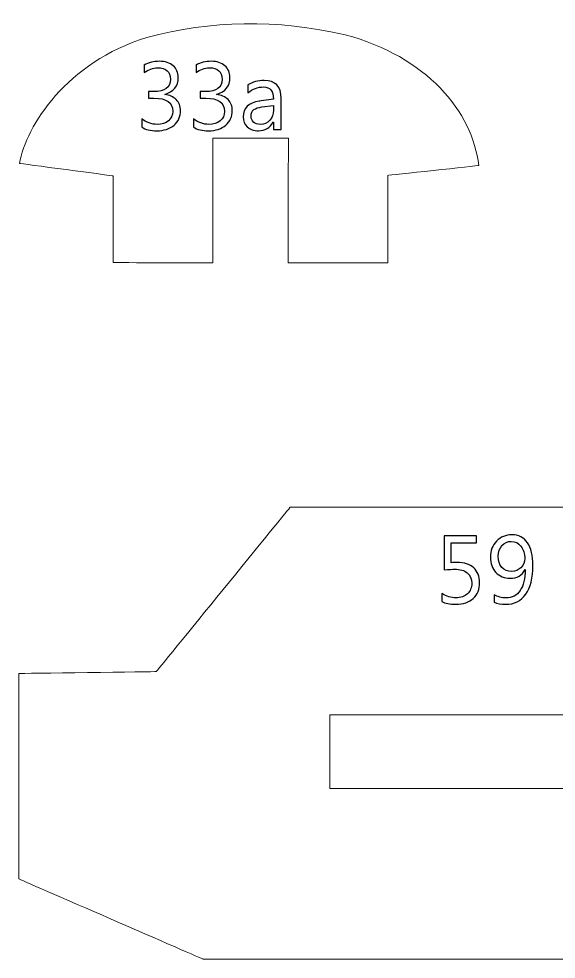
# Model space of a CAD drawing. Header units: centimetres. Extents: x -494 to 505, y -672 to 577.
# Drawn here: x -487.9 to -427.7, y -549.5 to -444.2 of the extents above; entities that cross this region are included whole.
import ezdxf

# ---------------------------------------------------------------- set-up
doc = ezdxf.new("R2010")
doc.units = ezdxf.units.CM
doc.header["$MEASUREMENT"] = 0
doc.layers.add('Camada 1', color=7, linetype='Continuous')
doc.layers.add('Camada 2', color=10, linetype='Continuous')

msp = doc.modelspace()

# ---------------------------------------------------------------- linework, layer by layer
at = {"layer": 'Camada 1', "lineweight": 9}
msp.add_lwpolyline([(-453.021446, -530.408896), (-403.99335, -530.408896), (-403.99335, -522.167104), (-453.021446, -522.167104), (-453.021446, -530.408896)], close=True, dxfattribs=at)
for points, knots in [([(-466.124798, -457.556616), (-466.124798, -457.556616), (-457.680822, -457.556616), (-457.680822, -457.556616), (-457.680822, -457.556616), (-457.680822, -457.556616), (-457.68641, -471.511884), (-457.68641, -471.511884), (-457.68641, -471.511884), (-457.68641, -471.511884), (-446.54343, -471.508836), (-446.54343, -471.508836), (-446.54343, -471.508836), (-446.54343, -471.508836), (-446.53581, -461.719422), (-446.53581, -461.719422), (-446.53581, -461.719422), (-446.53581, -461.719422), (-436.355236, -460.614014), (-436.355236, -460.614014), (-436.355236, -460.614014), (-437.007508, -454.582022), (-442.26734, -448.346068), (-451.297294, -445.97066), (-451.297294, -445.97066), (-459.005432, -444.17107), (-466.35416, -444.368682), (-473.527628, -446.259204), (-473.527628, -446.259204), (-482.521006, -449.020946), (-487.051604, -456.17003), (-487.816652, -460.372206), (-487.816652, -460.372206), (-487.816652, -460.372206), (-477.289114, -461.772762), (-477.289114, -461.772762), (-477.289114, -461.772762), (-477.289114, -461.772762), (-477.28759, -471.492072), (-477.28759, -471.492072), (-477.28759, -471.492072), (-477.28759, -471.492072), (-466.123782, -471.510868), (-466.123782, -471.510868), (-466.123782, -471.510868), (-466.123782, -471.510868), (-466.124798, -457.556616), (-466.124798, -457.556616)], [0, 0, 0, 0, 0.0769230769, 0.0769230769, 0.0769230769, 0.0769230869, 0.1538461538, 0.1538461538, 0.1538461538, 0.1538461638, 0.2307692308, 0.2307692308, 0.2307692308, 0.2307692408, 0.3076923077, 0.3076923077, 0.3076923077, 0.3076923177, 0.3846153846, 0.3846153846, 0.3846153846, 0.3846153946, 0.4615384615, 0.4615384615, 0.4615384615, 0.4615384715, 0.5384615385, 0.5384615385, 0.5384615385, 0.5384615485, 0.6153846154, 0.6153846154, 0.6153846154, 0.6153846254, 0.6923076923, 0.6923076923, 0.6923076923, 0.6923077023, 0.7692307692, 0.7692307692, 0.7692307692, 0.7692307792, 0.8461538462, 0.8461538462, 0.8461538462, 0.8461538562, 1, 1, 1, 1]), ([(-385.931918, -549.5417), (-385.931918, -549.5417), (-467.217506, -549.5417), (-467.217506, -549.5417), (-467.217506, -549.5417), (-467.217506, -549.5417), (-487.876342, -540.552132), (-487.876342, -540.552132), (-487.876342, -540.552132), (-487.876342, -540.552132), (-487.870754, -517.52754), (-487.870754, -517.52754), (-487.870754, -517.52754), (-487.870754, -517.52754), (-472.475814, -517.320276), (-472.475814, -517.320276), (-472.475814, -517.320276), (-472.475814, -517.320276), (-457.466954, -498.891052), (-457.466954, -498.891052), (-457.466954, -498.891052), (-457.466954, -498.891052), (-385.931918, -498.891052), (-385.931918, -498.891052), (-385.931918, -498.891052), (-385.931918, -498.891052), (-385.931918, -549.5417), (-385.931918, -549.5417)], [0, 0, 0, 0, 0.125, 0.125, 0.125, 0.12500001, 0.25, 0.25, 0.25, 0.25000001, 0.375, 0.375, 0.375, 0.37500001, 0.5, 0.5, 0.5, 0.50000001, 0.625, 0.625, 0.625, 0.62500001, 0.75, 0.75, 0.75, 0.75000001, 1, 1, 1, 1])]:
    msp.add_open_spline(points, degree=3, knots=knots, dxfattribs=at)
at = {"layer": 'Camada 2'}
for points, knots in [([(-474.11132, -456.308206), (-474.11132, -456.308206), (-474.11132, -455.383646), (-474.11132, -455.383646), (-474.11132, -455.383646), (-473.59697, -455.792078), (-473.014548, -455.996548), (-472.367356, -455.996548), (-472.367356, -455.996548), (-471.84056, -455.996548), (-471.421206, -455.865738), (-471.107516, -455.602086), (-471.107516, -455.602086), (-470.79408, -455.338688), (-470.638124, -454.98385), (-470.638124, -454.53935), (-470.638124, -454.53935), (-470.638124, -453.55383), (-471.336878, -453.060816), (-472.733116, -453.060816), (-472.733116, -453.060816), (-472.733116, -453.060816), (-473.358464, -453.060816), (-473.358464, -453.060816), (-473.358464, -453.060816), (-473.358464, -453.060816), (-473.358464, -452.329804), (-473.358464, -452.329804), (-473.358464, -452.329804), (-473.358464, -452.329804), (-472.763596, -452.329804), (-472.763596, -452.329804), (-472.763596, -452.329804), (-471.51798, -452.329804), (-470.896188, -451.86727), (-470.896188, -450.944488), (-470.896188, -450.944488), (-470.896188, -450.089524), (-471.371168, -449.663058), (-472.320874, -449.663058), (-472.320874, -449.663058), (-472.851226, -449.663058), (-473.351352, -449.842128), (-473.820998, -450.200776), (-473.820998, -450.200776), (-473.820998, -450.200776), (-473.820998, -449.362068), (-473.820998, -449.362068), (-473.820998, -449.362068), (-473.337128, -449.075302), (-472.765374, -448.931792), (-472.107514, -448.931792), (-472.107514, -448.931792), (-471.473276, -448.931792), (-470.966038, -449.100194), (-470.584276, -449.435474), (-470.584276, -449.435474), (-470.204292, -449.772278), (-470.0143, -450.202554), (-470.0143, -450.727572), (-470.0143, -450.727572), (-470.0143, -451.71868), (-470.517982, -452.356728), (-471.52687, -452.639684), (-471.52687, -452.639684), (-471.52687, -452.639684), (-471.52687, -452.661274), (-471.52687, -452.661274), (-471.52687, -452.661274), (-470.98585, -452.713344), (-470.555574, -452.903336), (-470.23655, -453.23125), (-470.23655, -453.23125), (-469.915748, -453.559164), (-469.756236, -453.96785), (-469.756236, -454.457054), (-469.756236, -454.457054), (-469.756236, -455.134472), (-469.998298, -455.679302), (-470.483946, -456.0951), (-470.483946, -456.0951), (-470.969594, -456.50912), (-471.60942, -456.716892), (-472.403424, -456.716892), (-472.403424, -456.716892), (-473.118434, -456.716892), (-473.688156, -456.580748), (-474.11132, -456.308206)], [0, 0, 0, 0, 0.0434782609, 0.0434782609, 0.0434782609, 0.0434782709, 0.0869565217, 0.0869565217, 0.0869565217, 0.0869565317, 0.1304347826, 0.1304347826, 0.1304347826, 0.1304347926, 0.1739130435, 0.1739130435, 0.1739130435, 0.1739130535, 0.2173913043, 0.2173913043, 0.2173913043, 0.2173913143, 0.2608695652, 0.2608695652, 0.2608695652, 0.2608695752, 0.3043478261, 0.3043478261, 0.3043478261, 0.3043478361, 0.347826087, 0.347826087, 0.347826087, 0.347826097, 0.3913043478, 0.3913043478, 0.3913043478, 0.3913043578, 0.4347826087, 0.4347826087, 0.4347826087, 0.4347826187, 0.4782608696, 0.4782608696, 0.4782608696, 0.4782608796, 0.5217391304, 0.5217391304, 0.5217391304, 0.5217391404, 0.5652173913, 0.5652173913, 0.5652173913, 0.5652174013, 0.6086956522, 0.6086956522, 0.6086956522, 0.6086956622, 0.652173913, 0.652173913, 0.652173913, 0.652173923, 0.6956521739, 0.6956521739, 0.6956521739, 0.6956521839, 0.7391304348, 0.7391304348, 0.7391304348, 0.7391304448, 0.7826086957, 0.7826086957, 0.7826086957, 0.7826087057, 0.8260869565, 0.8260869565, 0.8260869565, 0.8260869665, 0.8695652174, 0.8695652174, 0.8695652174, 0.8695652274, 0.9130434783, 0.9130434783, 0.9130434783, 0.9130434883, 1, 1, 1, 1]), ([(-468.315548, -456.308206), (-468.315548, -456.308206), (-468.315548, -455.383646), (-468.315548, -455.383646), (-468.315548, -455.383646), (-467.801198, -455.792078), (-467.218776, -455.996548), (-466.571584, -455.996548), (-466.571584, -455.996548), (-466.044788, -455.996548), (-465.625434, -455.865738), (-465.311744, -455.602086), (-465.311744, -455.602086), (-464.998308, -455.338688), (-464.842352, -454.98385), (-464.842352, -454.53935), (-464.842352, -454.53935), (-464.842352, -453.55383), (-465.541106, -453.060816), (-466.937344, -453.060816), (-466.937344, -453.060816), (-466.937344, -453.060816), (-467.562692, -453.060816), (-467.562692, -453.060816), (-467.562692, -453.060816), (-467.562692, -453.060816), (-467.562692, -452.329804), (-467.562692, -452.329804), (-467.562692, -452.329804), (-467.562692, -452.329804), (-466.967824, -452.329804), (-466.967824, -452.329804), (-466.967824, -452.329804), (-465.722208, -452.329804), (-465.100416, -451.86727), (-465.100416, -450.944488), (-465.100416, -450.944488), (-465.100416, -450.089524), (-465.575396, -449.663058), (-466.525102, -449.663058), (-466.525102, -449.663058), (-467.055454, -449.663058), (-467.55558, -449.842128), (-468.025226, -450.200776), (-468.025226, -450.200776), (-468.025226, -450.200776), (-468.025226, -449.362068), (-468.025226, -449.362068), (-468.025226, -449.362068), (-467.541356, -449.075302), (-466.969602, -448.931792), (-466.311742, -448.931792), (-466.311742, -448.931792), (-465.677504, -448.931792), (-465.170266, -449.100194), (-464.788504, -449.435474), (-464.788504, -449.435474), (-464.40852, -449.772278), (-464.218528, -450.202554), (-464.218528, -450.727572), (-464.218528, -450.727572), (-464.218528, -451.71868), (-464.72221, -452.356728), (-465.731098, -452.639684), (-465.731098, -452.639684), (-465.731098, -452.639684), (-465.731098, -452.661274), (-465.731098, -452.661274), (-465.731098, -452.661274), (-465.190078, -452.713344), (-464.759802, -452.903336), (-464.440778, -453.23125), (-464.440778, -453.23125), (-464.119976, -453.559164), (-463.960464, -453.96785), (-463.960464, -454.457054), (-463.960464, -454.457054), (-463.960464, -455.134472), (-464.202526, -455.679302), (-464.688174, -456.0951), (-464.688174, -456.0951), (-465.173822, -456.50912), (-465.813648, -456.716892), (-466.607652, -456.716892), (-466.607652, -456.716892), (-467.322662, -456.716892), (-467.892384, -456.580748), (-468.315548, -456.308206)], [0, 0, 0, 0, 0.0434782609, 0.0434782609, 0.0434782609, 0.0434782709, 0.0869565217, 0.0869565217, 0.0869565217, 0.0869565317, 0.1304347826, 0.1304347826, 0.1304347826, 0.1304347926, 0.1739130435, 0.1739130435, 0.1739130435, 0.1739130535, 0.2173913043, 0.2173913043, 0.2173913043, 0.2173913143, 0.2608695652, 0.2608695652, 0.2608695652, 0.2608695752, 0.3043478261, 0.3043478261, 0.3043478261, 0.3043478361, 0.347826087, 0.347826087, 0.347826087, 0.347826097, 0.3913043478, 0.3913043478, 0.3913043478, 0.3913043578, 0.4347826087, 0.4347826087, 0.4347826087, 0.4347826187, 0.4782608696, 0.4782608696, 0.4782608696, 0.4782608796, 0.5217391304, 0.5217391304, 0.5217391304, 0.5217391404, 0.5652173913, 0.5652173913, 0.5652173913, 0.5652174013, 0.6086956522, 0.6086956522, 0.6086956522, 0.6086956622, 0.652173913, 0.652173913, 0.652173913, 0.652173923, 0.6956521739, 0.6956521739, 0.6956521739, 0.6956521839, 0.7391304348, 0.7391304348, 0.7391304348, 0.7391304448, 0.7826086957, 0.7826086957, 0.7826086957, 0.7826087057, 0.8260869565, 0.8260869565, 0.8260869565, 0.8260869665, 0.8695652174, 0.8695652174, 0.8695652174, 0.8695652274, 0.9130434783, 0.9130434783, 0.9130434783, 0.9130434883, 1, 1, 1, 1]), ([(-458.487272, -456.58786), (-458.487272, -456.58786), (-459.34757, -456.58786), (-459.34757, -456.58786), (-459.34757, -456.58786), (-459.34757, -456.58786), (-459.34757, -455.747374), (-459.34757, -455.747374), (-459.34757, -455.747374), (-459.34757, -455.747374), (-459.36916, -455.747374), (-459.36916, -455.747374), (-459.36916, -455.747374), (-459.743556, -456.394312), (-460.29372, -456.716892), (-461.023208, -456.716892), (-461.023208, -456.716892), (-461.559148, -456.716892), (-461.978502, -456.575414), (-462.28127, -456.290426), (-462.28127, -456.290426), (-462.584292, -456.007216), (-462.73466, -455.630788), (-462.73466, -455.161396), (-462.73466, -455.161396), (-462.73466, -454.15581), (-462.143348, -453.569832), (-460.96047, -453.404986), (-460.96047, -453.404986), (-460.96047, -453.404986), (-459.34757, -453.17918), (-459.34757, -453.17918), (-459.34757, -453.17918), (-459.34757, -452.261732), (-459.716886, -451.802754), (-460.45501, -451.802754), (-460.45501, -451.802754), (-461.102202, -451.802754), (-461.686402, -452.025004), (-462.207864, -452.469504), (-462.207864, -452.469504), (-462.207864, -452.469504), (-462.207864, -451.58787), (-462.207864, -451.58787), (-462.207864, -451.58787), (-461.67929, -451.250812), (-461.071722, -451.08241), (-460.381604, -451.08241), (-460.381604, -451.08241), (-459.118208, -451.08241), (-458.487272, -451.750938), (-458.487272, -453.089518), (-458.487272, -453.089518), (-458.487272, -453.089518), (-458.487272, -456.58786), (-458.487272, -456.58786)], [0, 0, 0, 0, 0.0666666667, 0.0666666667, 0.0666666667, 0.0666666767, 0.1333333333, 0.1333333333, 0.1333333333, 0.1333333433, 0.2, 0.2, 0.2, 0.20000001, 0.2666666667, 0.2666666667, 0.2666666667, 0.2666666767, 0.3333333333, 0.3333333333, 0.3333333333, 0.3333333433, 0.4, 0.4, 0.4, 0.40000001, 0.4666666667, 0.4666666667, 0.4666666667, 0.4666666767, 0.5333333333, 0.5333333333, 0.5333333333, 0.5333333433, 0.6, 0.6, 0.6, 0.60000001, 0.6666666667, 0.6666666667, 0.6666666667, 0.6666666767, 0.7333333333, 0.7333333333, 0.7333333333, 0.7333333433, 0.8, 0.8, 0.8, 0.80000001, 0.8666666667, 0.8666666667, 0.8666666667, 0.8666666767, 1, 1, 1, 1]), ([(-459.34757, -453.867266), (-459.34757, -453.867266), (-460.645002, -454.04659), (-460.645002, -454.04659), (-460.645002, -454.04659), (-461.044798, -454.102216), (-461.345788, -454.202546), (-461.548226, -454.344024), (-461.548226, -454.344024), (-461.750918, -454.487534), (-461.853026, -454.738486), (-461.853026, -455.100436), (-461.853026, -455.100436), (-461.853026, -455.363834), (-461.759808, -455.578972), (-461.571594, -455.745596), (-461.571594, -455.745596), (-461.385158, -455.91222), (-461.13446, -455.996548), (-460.824326, -455.996548), (-460.824326, -455.996548), (-460.396082, -455.996548), (-460.043022, -455.845926), (-459.765146, -455.546714), (-459.765146, -455.546714), (-459.48727, -455.24547), (-459.34757, -454.86574), (-459.34757, -454.404984), (-459.34757, -454.404984), (-459.34757, -454.404984), (-459.34757, -453.867266), (-459.34757, -453.867266)], [0, 0, 0, 0, 0.1111111111, 0.1111111111, 0.1111111111, 0.1111111211, 0.2222222222, 0.2222222222, 0.2222222222, 0.2222222322, 0.3333333333, 0.3333333333, 0.3333333333, 0.3333333433, 0.4444444444, 0.4444444444, 0.4444444444, 0.4444444544, 0.5555555556, 0.5555555556, 0.5555555556, 0.5555555656, 0.6666666667, 0.6666666667, 0.6666666667, 0.6666666767, 0.7777777778, 0.7777777778, 0.7777777778, 0.7777777878, 1, 1, 1, 1]), ([(-440.477148, -509.466088), (-440.477148, -509.466088), (-440.477148, -508.552196), (-440.477148, -508.552196), (-440.477148, -508.552196), (-439.962798, -508.889), (-439.439558, -509.057656), (-438.907428, -509.057656), (-438.907428, -509.057656), (-438.375044, -509.057656), (-437.9468, -508.907034), (-437.620664, -508.606044), (-437.620664, -508.606044), (-437.296052, -508.306578), (-437.132984, -507.907036), (-437.132984, -507.410466), (-437.132984, -507.410466), (-437.132984, -506.917706), (-437.299862, -506.532388), (-437.631332, -506.256544), (-437.631332, -506.256544), (-437.96458, -505.980446), (-438.43956, -505.842524), (-439.059574, -505.842524), (-439.059574, -505.842524), (-439.269378, -505.842524), (-439.663586, -505.86386), (-440.240674, -505.905262), (-440.240674, -505.905262), (-440.240674, -505.905262), (-440.240674, -502.121932), (-440.240674, -502.121932), (-440.240674, -502.121932), (-440.240674, -502.121932), (-436.59552, -502.121932), (-436.59552, -502.121932), (-436.59552, -502.121932), (-436.59552, -502.121932), (-436.59552, -502.896124), (-436.59552, -502.896124), (-436.59552, -502.896124), (-436.59552, -502.896124), (-439.423556, -502.896124), (-439.423556, -502.896124), (-439.423556, -502.896124), (-439.423556, -502.896124), (-439.423556, -505.111258), (-439.423556, -505.111258), (-439.423556, -505.111258), (-439.192162, -505.097034), (-438.979056, -505.089668), (-438.781952, -505.089668), (-438.781952, -505.089668), (-437.97728, -505.089668), (-437.353456, -505.29236), (-436.912766, -505.695458), (-436.912766, -505.695458), (-436.471822, -506.09881), (-436.25135, -506.65253), (-436.25135, -507.355094), (-436.25135, -507.355094), (-436.25135, -508.08255), (-436.487824, -508.668782), (-436.962804, -509.11125), (-436.962804, -509.11125), (-437.437784, -509.55575), (-438.090056, -509.778), (-438.916318, -509.778), (-438.916318, -509.778), (-439.613294, -509.778), (-440.133232, -509.674114), (-440.477148, -509.466088)], [0, 0, 0, 0, 0.0526315789, 0.0526315789, 0.0526315789, 0.0526315889, 0.1052631579, 0.1052631579, 0.1052631579, 0.1052631679, 0.1578947368, 0.1578947368, 0.1578947368, 0.1578947468, 0.2105263158, 0.2105263158, 0.2105263158, 0.2105263258, 0.2631578947, 0.2631578947, 0.2631578947, 0.2631579047, 0.3157894737, 0.3157894737, 0.3157894737, 0.3157894837, 0.3684210526, 0.3684210526, 0.3684210526, 0.3684210626, 0.4210526316, 0.4210526316, 0.4210526316, 0.4210526416, 0.4736842105, 0.4736842105, 0.4736842105, 0.4736842205, 0.5263157895, 0.5263157895, 0.5263157895, 0.5263157995, 0.5789473684, 0.5789473684, 0.5789473684, 0.5789473784, 0.6315789474, 0.6315789474, 0.6315789474, 0.6315789574, 0.6842105263, 0.6842105263, 0.6842105263, 0.6842105363, 0.7368421053, 0.7368421053, 0.7368421053, 0.7368421153, 0.7894736842, 0.7894736842, 0.7894736842, 0.7894736942, 0.8421052632, 0.8421052632, 0.8421052632, 0.8421052732, 0.8947368421, 0.8947368421, 0.8947368421, 0.8947368521, 1, 1, 1, 1]), ([(-434.63845, -509.527048), (-434.63845, -509.527048), (-434.63845, -508.70104), (-434.63845, -508.70104), (-434.63845, -508.70104), (-434.219096, -508.939292), (-433.774596, -509.057656), (-433.305204, -509.057656), (-433.305204, -509.057656), (-432.623976, -509.057656), (-432.091846, -508.781558), (-431.71364, -508.231394), (-431.71364, -508.231394), (-431.333656, -507.68123), (-431.143664, -506.898148), (-431.143664, -505.88545), (-431.143664, -505.88545), (-431.15103, -505.889006), (-431.158142, -505.889006), (-431.165254, -505.88545), (-431.165254, -505.88545), (-431.486056, -506.53061), (-432.046888, -506.85319), (-432.84267, -506.85319), (-432.84267, -506.85319), (-433.48783, -506.85319), (-434.01488, -506.634496), (-434.428646, -506.197362), (-434.428646, -506.197362), (-434.840888, -505.759974), (-435.047136, -505.195586), (-435.047136, -504.507246), (-435.047136, -504.507246), (-435.047136, -503.772424), (-434.82133, -503.168666), (-434.36794, -502.69902), (-434.36794, -502.69902), (-433.914296, -502.227596), (-433.33543, -501.9929), (-432.627532, -501.9929), (-432.627532, -501.9929), (-431.887376, -501.9929), (-431.308764, -502.286778), (-430.894744, -502.87301), (-430.894744, -502.87301), (-430.480724, -503.458988), (-430.272698, -504.313698), (-430.272698, -505.433838), (-430.272698, -505.433838), (-430.272698, -506.824488), (-430.541684, -507.896368), (-431.080926, -508.64897), (-431.080926, -508.64897), (-431.618644, -509.401572), (-432.36769, -509.778), (-433.32654, -509.778), (-433.32654, -509.778), (-433.830222, -509.778), (-434.267356, -509.693672), (-434.63845, -509.527048)], [0, 0, 0, 0, 0.0625, 0.0625, 0.0625, 0.06250001, 0.125, 0.125, 0.125, 0.12500001, 0.1875, 0.1875, 0.1875, 0.18750001, 0.25, 0.25, 0.25, 0.25000001, 0.3125, 0.3125, 0.3125, 0.31250001, 0.375, 0.375, 0.375, 0.37500001, 0.4375, 0.4375, 0.4375, 0.43750001, 0.5, 0.5, 0.5, 0.50000001, 0.5625, 0.5625, 0.5625, 0.56250001, 0.625, 0.625, 0.625, 0.62500001, 0.6875, 0.6875, 0.6875, 0.68750001, 0.75, 0.75, 0.75, 0.75000001, 0.8125, 0.8125, 0.8125, 0.81250001, 0.875, 0.875, 0.875, 0.87500001, 1, 1, 1, 1]), ([(-432.708304, -502.724166), (-433.124102, -502.724166), (-433.47005, -502.880122), (-433.747672, -503.193558), (-433.747672, -503.193558), (-434.025548, -503.507248), (-434.165248, -503.905266), (-434.165248, -504.389136), (-434.165248, -504.389136), (-434.165248, -504.91771), (-434.029104, -505.333508), (-433.756816, -505.636276), (-433.756816, -505.636276), (-433.484274, -505.939298), (-433.115212, -506.089666), (-432.649122, -506.089666), (-432.649122, -506.089666), (-432.244246, -506.089666), (-431.901854, -505.951744), (-431.620422, -505.6759), (-431.620422, -505.6759), (-431.33899, -505.398024), (-431.197512, -505.060966), (-431.197512, -504.661424), (-431.197512, -504.661424), (-431.197512, -504.091448), (-431.337212, -503.625612), (-431.616866, -503.26544), (-431.616866, -503.26544), (-431.89652, -502.905268), (-432.260248, -502.724166), (-432.708304, -502.724166)], [0, 0, 0, 0, 0.1111111111, 0.1111111111, 0.1111111111, 0.1111111211, 0.2222222222, 0.2222222222, 0.2222222222, 0.2222222322, 0.3333333333, 0.3333333333, 0.3333333333, 0.3333333433, 0.4444444444, 0.4444444444, 0.4444444444, 0.4444444544, 0.5555555556, 0.5555555556, 0.5555555556, 0.5555555656, 0.6666666667, 0.6666666667, 0.6666666667, 0.6666666767, 0.7777777778, 0.7777777778, 0.7777777778, 0.7777777878, 1, 1, 1, 1])]:
    msp.add_open_spline(points, degree=3, knots=knots, dxfattribs=at)
at = {"layer": 'Camada 2', "lineweight": 9}
for points, knots in [([(-474.11132, -456.308206), (-474.11132, -456.308206), (-474.11132, -455.383646), (-474.11132, -455.383646), (-474.11132, -455.383646), (-473.59697, -455.792078), (-473.014548, -455.996548), (-472.367356, -455.996548), (-472.367356, -455.996548), (-471.84056, -455.996548), (-471.421206, -455.865738), (-471.107516, -455.602086), (-471.107516, -455.602086), (-470.79408, -455.338688), (-470.638124, -454.98385), (-470.638124, -454.53935), (-470.638124, -454.53935), (-470.638124, -453.55383), (-471.336878, -453.060816), (-472.733116, -453.060816), (-472.733116, -453.060816), (-472.733116, -453.060816), (-473.358464, -453.060816), (-473.358464, -453.060816), (-473.358464, -453.060816), (-473.358464, -453.060816), (-473.358464, -452.329804), (-473.358464, -452.329804), (-473.358464, -452.329804), (-473.358464, -452.329804), (-472.763596, -452.329804), (-472.763596, -452.329804), (-472.763596, -452.329804), (-471.51798, -452.329804), (-470.896188, -451.86727), (-470.896188, -450.944488), (-470.896188, -450.944488), (-470.896188, -450.089524), (-471.371168, -449.663058), (-472.320874, -449.663058), (-472.320874, -449.663058), (-472.851226, -449.663058), (-473.351352, -449.842128), (-473.820998, -450.200776), (-473.820998, -450.200776), (-473.820998, -450.200776), (-473.820998, -449.362068), (-473.820998, -449.362068), (-473.820998, -449.362068), (-473.337128, -449.075302), (-472.765374, -448.931792), (-472.107514, -448.931792), (-472.107514, -448.931792), (-471.473276, -448.931792), (-470.966038, -449.100194), (-470.584276, -449.435474), (-470.584276, -449.435474), (-470.204292, -449.772278), (-470.0143, -450.202554), (-470.0143, -450.727572), (-470.0143, -450.727572), (-470.0143, -451.71868), (-470.517982, -452.356728), (-471.52687, -452.639684), (-471.52687, -452.639684), (-471.52687, -452.639684), (-471.52687, -452.661274), (-471.52687, -452.661274), (-471.52687, -452.661274), (-470.98585, -452.713344), (-470.555574, -452.903336), (-470.23655, -453.23125), (-470.23655, -453.23125), (-469.915748, -453.559164), (-469.756236, -453.96785), (-469.756236, -454.457054), (-469.756236, -454.457054), (-469.756236, -455.134472), (-469.998298, -455.679302), (-470.483946, -456.0951), (-470.483946, -456.0951), (-470.969594, -456.50912), (-471.60942, -456.716892), (-472.403424, -456.716892), (-472.403424, -456.716892), (-473.118434, -456.716892), (-473.688156, -456.580748), (-474.11132, -456.308206)], [0, 0, 0, 0, 0.0434782609, 0.0434782609, 0.0434782609, 0.0434782709, 0.0869565217, 0.0869565217, 0.0869565217, 0.0869565317, 0.1304347826, 0.1304347826, 0.1304347826, 0.1304347926, 0.1739130435, 0.1739130435, 0.1739130435, 0.1739130535, 0.2173913043, 0.2173913043, 0.2173913043, 0.2173913143, 0.2608695652, 0.2608695652, 0.2608695652, 0.2608695752, 0.3043478261, 0.3043478261, 0.3043478261, 0.3043478361, 0.347826087, 0.347826087, 0.347826087, 0.347826097, 0.3913043478, 0.3913043478, 0.3913043478, 0.3913043578, 0.4347826087, 0.4347826087, 0.4347826087, 0.4347826187, 0.4782608696, 0.4782608696, 0.4782608696, 0.4782608796, 0.5217391304, 0.5217391304, 0.5217391304, 0.5217391404, 0.5652173913, 0.5652173913, 0.5652173913, 0.5652174013, 0.6086956522, 0.6086956522, 0.6086956522, 0.6086956622, 0.652173913, 0.652173913, 0.652173913, 0.652173923, 0.6956521739, 0.6956521739, 0.6956521739, 0.6956521839, 0.7391304348, 0.7391304348, 0.7391304348, 0.7391304448, 0.7826086957, 0.7826086957, 0.7826086957, 0.7826087057, 0.8260869565, 0.8260869565, 0.8260869565, 0.8260869665, 0.8695652174, 0.8695652174, 0.8695652174, 0.8695652274, 0.9130434783, 0.9130434783, 0.9130434783, 0.9130434883, 1, 1, 1, 1]), ([(-468.315548, -456.308206), (-468.315548, -456.308206), (-468.315548, -455.383646), (-468.315548, -455.383646), (-468.315548, -455.383646), (-467.801198, -455.792078), (-467.218776, -455.996548), (-466.571584, -455.996548), (-466.571584, -455.996548), (-466.044788, -455.996548), (-465.625434, -455.865738), (-465.311744, -455.602086), (-465.311744, -455.602086), (-464.998308, -455.338688), (-464.842352, -454.98385), (-464.842352, -454.53935), (-464.842352, -454.53935), (-464.842352, -453.55383), (-465.541106, -453.060816), (-466.937344, -453.060816), (-466.937344, -453.060816), (-466.937344, -453.060816), (-467.562692, -453.060816), (-467.562692, -453.060816), (-467.562692, -453.060816), (-467.562692, -453.060816), (-467.562692, -452.329804), (-467.562692, -452.329804), (-467.562692, -452.329804), (-467.562692, -452.329804), (-466.967824, -452.329804), (-466.967824, -452.329804), (-466.967824, -452.329804), (-465.722208, -452.329804), (-465.100416, -451.86727), (-465.100416, -450.944488), (-465.100416, -450.944488), (-465.100416, -450.089524), (-465.575396, -449.663058), (-466.525102, -449.663058), (-466.525102, -449.663058), (-467.055454, -449.663058), (-467.55558, -449.842128), (-468.025226, -450.200776), (-468.025226, -450.200776), (-468.025226, -450.200776), (-468.025226, -449.362068), (-468.025226, -449.362068), (-468.025226, -449.362068), (-467.541356, -449.075302), (-466.969602, -448.931792), (-466.311742, -448.931792), (-466.311742, -448.931792), (-465.677504, -448.931792), (-465.170266, -449.100194), (-464.788504, -449.435474), (-464.788504, -449.435474), (-464.40852, -449.772278), (-464.218528, -450.202554), (-464.218528, -450.727572), (-464.218528, -450.727572), (-464.218528, -451.71868), (-464.72221, -452.356728), (-465.731098, -452.639684), (-465.731098, -452.639684), (-465.731098, -452.639684), (-465.731098, -452.661274), (-465.731098, -452.661274), (-465.731098, -452.661274), (-465.190078, -452.713344), (-464.759802, -452.903336), (-464.440778, -453.23125), (-464.440778, -453.23125), (-464.119976, -453.559164), (-463.960464, -453.96785), (-463.960464, -454.457054), (-463.960464, -454.457054), (-463.960464, -455.134472), (-464.202526, -455.679302), (-464.688174, -456.0951), (-464.688174, -456.0951), (-465.173822, -456.50912), (-465.813648, -456.716892), (-466.607652, -456.716892), (-466.607652, -456.716892), (-467.322662, -456.716892), (-467.892384, -456.580748), (-468.315548, -456.308206)], [0, 0, 0, 0, 0.0434782609, 0.0434782609, 0.0434782609, 0.0434782709, 0.0869565217, 0.0869565217, 0.0869565217, 0.0869565317, 0.1304347826, 0.1304347826, 0.1304347826, 0.1304347926, 0.1739130435, 0.1739130435, 0.1739130435, 0.1739130535, 0.2173913043, 0.2173913043, 0.2173913043, 0.2173913143, 0.2608695652, 0.2608695652, 0.2608695652, 0.2608695752, 0.3043478261, 0.3043478261, 0.3043478261, 0.3043478361, 0.347826087, 0.347826087, 0.347826087, 0.347826097, 0.3913043478, 0.3913043478, 0.3913043478, 0.3913043578, 0.4347826087, 0.4347826087, 0.4347826087, 0.4347826187, 0.4782608696, 0.4782608696, 0.4782608696, 0.4782608796, 0.5217391304, 0.5217391304, 0.5217391304, 0.5217391404, 0.5652173913, 0.5652173913, 0.5652173913, 0.5652174013, 0.6086956522, 0.6086956522, 0.6086956522, 0.6086956622, 0.652173913, 0.652173913, 0.652173913, 0.652173923, 0.6956521739, 0.6956521739, 0.6956521739, 0.6956521839, 0.7391304348, 0.7391304348, 0.7391304348, 0.7391304448, 0.7826086957, 0.7826086957, 0.7826086957, 0.7826087057, 0.8260869565, 0.8260869565, 0.8260869565, 0.8260869665, 0.8695652174, 0.8695652174, 0.8695652174, 0.8695652274, 0.9130434783, 0.9130434783, 0.9130434783, 0.9130434883, 1, 1, 1, 1]), ([(-458.487272, -456.58786), (-458.487272, -456.58786), (-459.34757, -456.58786), (-459.34757, -456.58786), (-459.34757, -456.58786), (-459.34757, -456.58786), (-459.34757, -455.747374), (-459.34757, -455.747374), (-459.34757, -455.747374), (-459.34757, -455.747374), (-459.36916, -455.747374), (-459.36916, -455.747374), (-459.36916, -455.747374), (-459.743556, -456.394312), (-460.29372, -456.716892), (-461.023208, -456.716892), (-461.023208, -456.716892), (-461.559148, -456.716892), (-461.978502, -456.575414), (-462.28127, -456.290426), (-462.28127, -456.290426), (-462.584292, -456.007216), (-462.73466, -455.630788), (-462.73466, -455.161396), (-462.73466, -455.161396), (-462.73466, -454.15581), (-462.143348, -453.569832), (-460.96047, -453.404986), (-460.96047, -453.404986), (-460.96047, -453.404986), (-459.34757, -453.17918), (-459.34757, -453.17918), (-459.34757, -453.17918), (-459.34757, -452.261732), (-459.716886, -451.802754), (-460.45501, -451.802754), (-460.45501, -451.802754), (-461.102202, -451.802754), (-461.686402, -452.025004), (-462.207864, -452.469504), (-462.207864, -452.469504), (-462.207864, -452.469504), (-462.207864, -451.58787), (-462.207864, -451.58787), (-462.207864, -451.58787), (-461.67929, -451.250812), (-461.071722, -451.08241), (-460.381604, -451.08241), (-460.381604, -451.08241), (-459.118208, -451.08241), (-458.487272, -451.750938), (-458.487272, -453.089518), (-458.487272, -453.089518), (-458.487272, -453.089518), (-458.487272, -456.58786), (-458.487272, -456.58786)], [0, 0, 0, 0, 0.0666666667, 0.0666666667, 0.0666666667, 0.0666666767, 0.1333333333, 0.1333333333, 0.1333333333, 0.1333333433, 0.2, 0.2, 0.2, 0.20000001, 0.2666666667, 0.2666666667, 0.2666666667, 0.2666666767, 0.3333333333, 0.3333333333, 0.3333333333, 0.3333333433, 0.4, 0.4, 0.4, 0.40000001, 0.4666666667, 0.4666666667, 0.4666666667, 0.4666666767, 0.5333333333, 0.5333333333, 0.5333333333, 0.5333333433, 0.6, 0.6, 0.6, 0.60000001, 0.6666666667, 0.6666666667, 0.6666666667, 0.6666666767, 0.7333333333, 0.7333333333, 0.7333333333, 0.7333333433, 0.8, 0.8, 0.8, 0.80000001, 0.8666666667, 0.8666666667, 0.8666666667, 0.8666666767, 1, 1, 1, 1]), ([(-459.34757, -453.867266), (-459.34757, -453.867266), (-460.645002, -454.04659), (-460.645002, -454.04659), (-460.645002, -454.04659), (-461.044798, -454.102216), (-461.345788, -454.202546), (-461.548226, -454.344024), (-461.548226, -454.344024), (-461.750918, -454.487534), (-461.853026, -454.738486), (-461.853026, -455.100436), (-461.853026, -455.100436), (-461.853026, -455.363834), (-461.759808, -455.578972), (-461.571594, -455.745596), (-461.571594, -455.745596), (-461.385158, -455.91222), (-461.13446, -455.996548), (-460.824326, -455.996548), (-460.824326, -455.996548), (-460.396082, -455.996548), (-460.043022, -455.845926), (-459.765146, -455.546714), (-459.765146, -455.546714), (-459.48727, -455.24547), (-459.34757, -454.86574), (-459.34757, -454.404984), (-459.34757, -454.404984), (-459.34757, -454.404984), (-459.34757, -453.867266), (-459.34757, -453.867266)], [0, 0, 0, 0, 0.1111111111, 0.1111111111, 0.1111111111, 0.1111111211, 0.2222222222, 0.2222222222, 0.2222222222, 0.2222222322, 0.3333333333, 0.3333333333, 0.3333333333, 0.3333333433, 0.4444444444, 0.4444444444, 0.4444444444, 0.4444444544, 0.5555555556, 0.5555555556, 0.5555555556, 0.5555555656, 0.6666666667, 0.6666666667, 0.6666666667, 0.6666666767, 0.7777777778, 0.7777777778, 0.7777777778, 0.7777777878, 1, 1, 1, 1]), ([(-440.477148, -509.466088), (-440.477148, -509.466088), (-440.477148, -508.552196), (-440.477148, -508.552196), (-440.477148, -508.552196), (-439.962798, -508.889), (-439.439558, -509.057656), (-438.907428, -509.057656), (-438.907428, -509.057656), (-438.375044, -509.057656), (-437.9468, -508.907034), (-437.620664, -508.606044), (-437.620664, -508.606044), (-437.296052, -508.306578), (-437.132984, -507.907036), (-437.132984, -507.410466), (-437.132984, -507.410466), (-437.132984, -506.917706), (-437.299862, -506.532388), (-437.631332, -506.256544), (-437.631332, -506.256544), (-437.96458, -505.980446), (-438.43956, -505.842524), (-439.059574, -505.842524), (-439.059574, -505.842524), (-439.269378, -505.842524), (-439.663586, -505.86386), (-440.240674, -505.905262), (-440.240674, -505.905262), (-440.240674, -505.905262), (-440.240674, -502.121932), (-440.240674, -502.121932), (-440.240674, -502.121932), (-440.240674, -502.121932), (-436.59552, -502.121932), (-436.59552, -502.121932), (-436.59552, -502.121932), (-436.59552, -502.121932), (-436.59552, -502.896124), (-436.59552, -502.896124), (-436.59552, -502.896124), (-436.59552, -502.896124), (-439.423556, -502.896124), (-439.423556, -502.896124), (-439.423556, -502.896124), (-439.423556, -502.896124), (-439.423556, -505.111258), (-439.423556, -505.111258), (-439.423556, -505.111258), (-439.192162, -505.097034), (-438.979056, -505.089668), (-438.781952, -505.089668), (-438.781952, -505.089668), (-437.97728, -505.089668), (-437.353456, -505.29236), (-436.912766, -505.695458), (-436.912766, -505.695458), (-436.471822, -506.09881), (-436.25135, -506.65253), (-436.25135, -507.355094), (-436.25135, -507.355094), (-436.25135, -508.08255), (-436.487824, -508.668782), (-436.962804, -509.11125), (-436.962804, -509.11125), (-437.437784, -509.55575), (-438.090056, -509.778), (-438.916318, -509.778), (-438.916318, -509.778), (-439.613294, -509.778), (-440.133232, -509.674114), (-440.477148, -509.466088)], [0, 0, 0, 0, 0.0526315789, 0.0526315789, 0.0526315789, 0.0526315889, 0.1052631579, 0.1052631579, 0.1052631579, 0.1052631679, 0.1578947368, 0.1578947368, 0.1578947368, 0.1578947468, 0.2105263158, 0.2105263158, 0.2105263158, 0.2105263258, 0.2631578947, 0.2631578947, 0.2631578947, 0.2631579047, 0.3157894737, 0.3157894737, 0.3157894737, 0.3157894837, 0.3684210526, 0.3684210526, 0.3684210526, 0.3684210626, 0.4210526316, 0.4210526316, 0.4210526316, 0.4210526416, 0.4736842105, 0.4736842105, 0.4736842105, 0.4736842205, 0.5263157895, 0.5263157895, 0.5263157895, 0.5263157995, 0.5789473684, 0.5789473684, 0.5789473684, 0.5789473784, 0.6315789474, 0.6315789474, 0.6315789474, 0.6315789574, 0.6842105263, 0.6842105263, 0.6842105263, 0.6842105363, 0.7368421053, 0.7368421053, 0.7368421053, 0.7368421153, 0.7894736842, 0.7894736842, 0.7894736842, 0.7894736942, 0.8421052632, 0.8421052632, 0.8421052632, 0.8421052732, 0.8947368421, 0.8947368421, 0.8947368421, 0.8947368521, 1, 1, 1, 1]), ([(-434.63845, -509.527048), (-434.63845, -509.527048), (-434.63845, -508.70104), (-434.63845, -508.70104), (-434.63845, -508.70104), (-434.219096, -508.939292), (-433.774596, -509.057656), (-433.305204, -509.057656), (-433.305204, -509.057656), (-432.623976, -509.057656), (-432.091846, -508.781558), (-431.71364, -508.231394), (-431.71364, -508.231394), (-431.333656, -507.68123), (-431.143664, -506.898148), (-431.143664, -505.88545), (-431.143664, -505.88545), (-431.15103, -505.889006), (-431.158142, -505.889006), (-431.165254, -505.88545), (-431.165254, -505.88545), (-431.486056, -506.53061), (-432.046888, -506.85319), (-432.84267, -506.85319), (-432.84267, -506.85319), (-433.48783, -506.85319), (-434.01488, -506.634496), (-434.428646, -506.197362), (-434.428646, -506.197362), (-434.840888, -505.759974), (-435.047136, -505.195586), (-435.047136, -504.507246), (-435.047136, -504.507246), (-435.047136, -503.772424), (-434.82133, -503.168666), (-434.36794, -502.69902), (-434.36794, -502.69902), (-433.914296, -502.227596), (-433.33543, -501.9929), (-432.627532, -501.9929), (-432.627532, -501.9929), (-431.887376, -501.9929), (-431.308764, -502.286778), (-430.894744, -502.87301), (-430.894744, -502.87301), (-430.480724, -503.458988), (-430.272698, -504.313698), (-430.272698, -505.433838), (-430.272698, -505.433838), (-430.272698, -506.824488), (-430.541684, -507.896368), (-431.080926, -508.64897), (-431.080926, -508.64897), (-431.618644, -509.401572), (-432.36769, -509.778), (-433.32654, -509.778), (-433.32654, -509.778), (-433.830222, -509.778), (-434.267356, -509.693672), (-434.63845, -509.527048)], [0, 0, 0, 0, 0.0625, 0.0625, 0.0625, 0.06250001, 0.125, 0.125, 0.125, 0.12500001, 0.1875, 0.1875, 0.1875, 0.18750001, 0.25, 0.25, 0.25, 0.25000001, 0.3125, 0.3125, 0.3125, 0.31250001, 0.375, 0.375, 0.375, 0.37500001, 0.4375, 0.4375, 0.4375, 0.43750001, 0.5, 0.5, 0.5, 0.50000001, 0.5625, 0.5625, 0.5625, 0.56250001, 0.625, 0.625, 0.625, 0.62500001, 0.6875, 0.6875, 0.6875, 0.68750001, 0.75, 0.75, 0.75, 0.75000001, 0.8125, 0.8125, 0.8125, 0.81250001, 0.875, 0.875, 0.875, 0.87500001, 1, 1, 1, 1]), ([(-432.708304, -502.724166), (-433.124102, -502.724166), (-433.47005, -502.880122), (-433.747672, -503.193558), (-433.747672, -503.193558), (-434.025548, -503.507248), (-434.165248, -503.905266), (-434.165248, -504.389136), (-434.165248, -504.389136), (-434.165248, -504.91771), (-434.029104, -505.333508), (-433.756816, -505.636276), (-433.756816, -505.636276), (-433.484274, -505.939298), (-433.115212, -506.089666), (-432.649122, -506.089666), (-432.649122, -506.089666), (-432.244246, -506.089666), (-431.901854, -505.951744), (-431.620422, -505.6759), (-431.620422, -505.6759), (-431.33899, -505.398024), (-431.197512, -505.060966), (-431.197512, -504.661424), (-431.197512, -504.661424), (-431.197512, -504.091448), (-431.337212, -503.625612), (-431.616866, -503.26544), (-431.616866, -503.26544), (-431.89652, -502.905268), (-432.260248, -502.724166), (-432.708304, -502.724166)], [0, 0, 0, 0, 0.1111111111, 0.1111111111, 0.1111111111, 0.1111111211, 0.2222222222, 0.2222222222, 0.2222222222, 0.2222222322, 0.3333333333, 0.3333333333, 0.3333333333, 0.3333333433, 0.4444444444, 0.4444444444, 0.4444444444, 0.4444444544, 0.5555555556, 0.5555555556, 0.5555555556, 0.5555555656, 0.6666666667, 0.6666666667, 0.6666666667, 0.6666666767, 0.7777777778, 0.7777777778, 0.7777777778, 0.7777777878, 1, 1, 1, 1])]:
    msp.add_open_spline(points, degree=3, knots=knots, dxfattribs=at)

doc.saveas('drawing.dxf')
